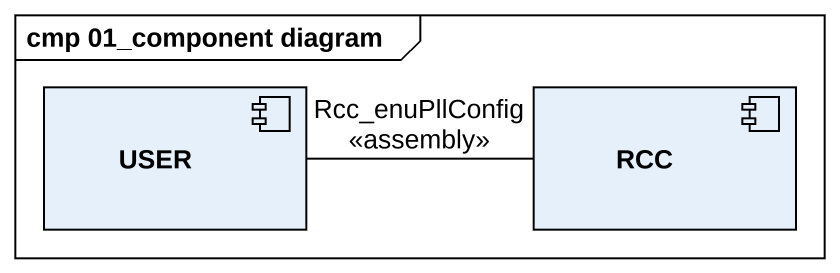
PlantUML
@startuml
mainframe cmp 01_component diagram
component USER
component RCC
USER -right- RCC : Rcc_enuPllConfig\n<<assembly>>
@enduml
